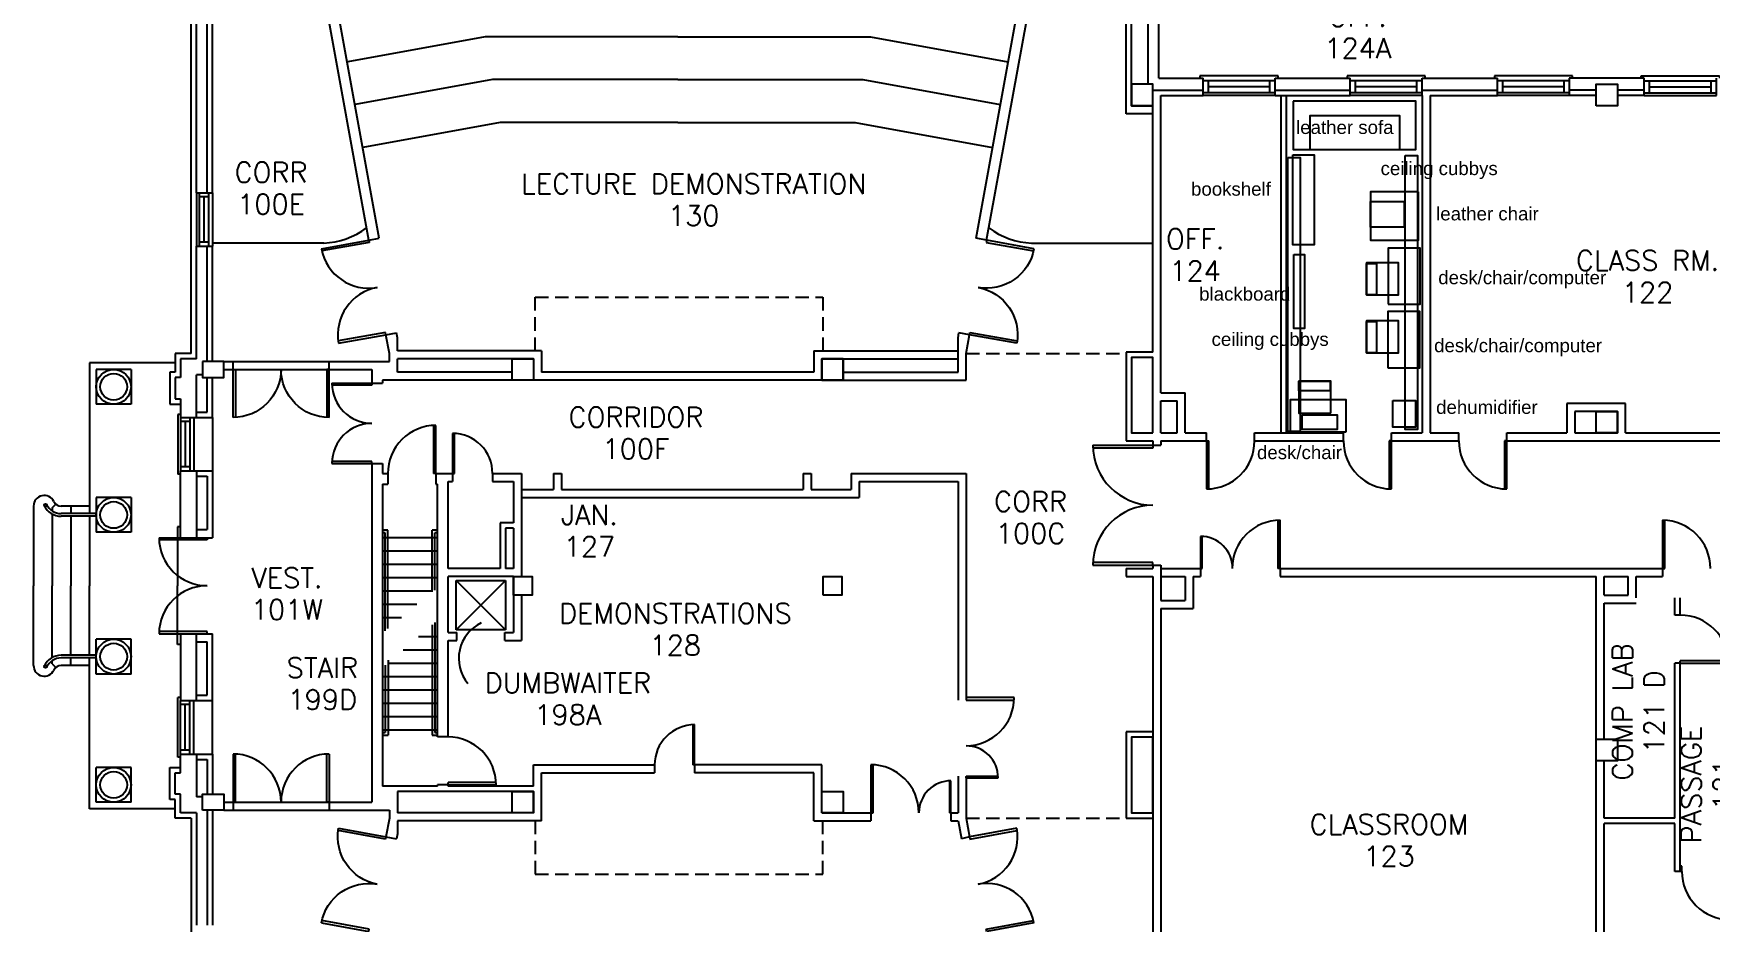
# Model space of a CAD drawing. Extents: x 375 to 2834, y 93 to 2665.
# Drawn here: x 375 to 1631, y 1106 to 1772 of the extents above; entities that cross this region are included whole.
import ezdxf
from ezdxf.enums import TextEntityAlignment as Align

# ---------------------------------------------------------------- set-up
doc = ezdxf.new("R2010")
doc.units = 0
doc.header["$LTSCALE"] = 40
doc.header["$MEASUREMENT"] = 0
doc.linetypes.add('HIDDEN', pattern=[0.375, 0.25, -0.125])
doc.layers.get('0').update_dxf_attribs({"linetype": 'CONTINUOUS'})
for name, color, linetype in [('A-AREA-IDEN', 3, 'CONTINUOUS'), ('A-DOOR', 7, 'CONTINUOUS'), ('A-FLOR-STRS', 7, 'CONTINUOUS'), ('A-GLAZ', 2, 'CONTINUOUS'), ('A-STRS-RAIL', 7, 'CONTINUOUS'), ('A-WALL', 7, 'CONTINUOUS'), ('S-COLS', 3, 'CONTINUOUS')]:
    doc.layers.add(name, color=color, linetype=linetype)
doc.styles.add('SIMPLEX', font='simplex', dxfattribs={"height": 23})

# ---------------------------------------------------------------- blocks, each defined once
blk = doc.blocks.new('AD04A', base_point=(489.664, 570.31))
for p, q in [((488.664, 571.31), (488.664, 570.31)), ((488.713, 570.31), (488.713, 571.309)), ((490.616, 570.31), (490.616, 571.309)), ((490.664, 571.31), (490.664, 570.31)), ((488.664, 570.31), (488.713, 570.31)), ((490.664, 570.31), (490.616, 570.31))]:
    blk.add_line(p, q)
for centre, start, end in [((488.664, 570.31), 0, 90), ((490.664, 570.31), 90, 180)]:
    blk.add_arc(centre, 1, start, end)
blk = doc.blocks.new('Q')
at = {"layer": 'A-STRS-RAIL', "style": 'SIMPLEX'}
for tag, p in [('ROOM', (2, 4)), ('NUMBER', (2, -15.1))]:
    blk.add_attdef(tag, text='', height=12, dxfattribs=at).set_placement(p, align=Align.CENTER)
blk = doc.blocks.new('AD05A', base_point=(203.035, 424.492))
for p, q in [((203.035, 424.492), (203.084, 424.492)), ((203.035, 424.492), (203.035, 423.492)), ((203.084, 423.493), (203.084, 424.492))]:
    blk.add_line(p, q)
blk.add_arc((203.035, 424.492), 1, 270, 0)
blk = doc.blocks.new('AD03A', base_point=(6.133, 5.024))
for p, q in [((6.133, 6.024), (6.133, 5.024)), ((6.182, 5.024), (6.182, 6.022)), ((6.133, 5.024), (6.182, 5.024))]:
    blk.add_line(p, q)
blk.add_arc((6.133, 5.024), 1, 0, 90)
blk = doc.blocks.new('WDO')
at = {"layer": 'A-GLAZ'}
for p, q in [((2681.4, 408.1), (2681.4, 462.1)), ((2683.6, 408.1), (2683.6, 462.1)), ((2683.6, 458.1), (2692.6, 458.1)), ((2688.1, 412.1), (2688.1, 458.1)), ((2692.6, 408.1), (2692.6, 462.1)), ((2696.3, 464.4), (2694.4, 464.4)), ((2696.3, 405.8), (2696.3, 464.4)), ((2683.6, 412.1), (2692.6, 412.1)), ((2694.4, 405.8), (2696.3, 405.8))]:
    blk.add_line(p, q, dxfattribs=at)
at = {"layer": 'A-WALL'}
for p, q in [((2681.4, 462.1), (2694.4, 462.1)), ((2681.4, 408.1), (2694.4, 408.1))]:
    blk.add_line(p, q, dxfattribs=at)

msp = doc.modelspace()

# ---------------------------------------------------------------- linework, layer by layer
for points in [[(1318.8, 1720.8), (1318.8, 1684.8), (1410.8, 1684.8), (1410.8, 1720.8)], [(1331.5, 1684.8), (1398.9, 1684.8), (1398.9, 1709.8), (1331.5, 1709.8)], [(1314.9, 1678.6), (1324.2, 1678.6), (1324.2, 1473.6), (1314.9, 1473.6)], [(1318.6, 1680.6), (1334.6, 1680.6), (1334.6, 1613.3), (1318.6, 1613.3)], [(1402.9, 1680.1), (1412.1, 1680.1), (1412.1, 1475.1), (1402.9, 1475.1)], [(1412.8, 1652.9), (1376.8, 1652.9), (1376.8, 1616.9), (1412.8, 1616.9)], [(1376.8, 1645.7), (1402.1, 1645.7), (1402.1, 1626.5), (1376.8, 1626.5)], [(1390, 1568.9), (1414, 1568.9), (1414, 1610.9), (1390, 1610.9)], [(1319.5, 1606.1), (1327.3, 1606.1), (1327.3, 1550.6), (1319.5, 1550.6)], [(1373.9, 1575.8), (1397.9, 1575.8), (1397.9, 1599.8), (1373.9, 1599.8)], [(1373.9, 1599.2), (1381.3, 1599.2), (1381.3, 1575.8), (1373.9, 1575.8)], [(1389.9, 1521.3), (1413.9, 1521.3), (1413.9, 1563.3), (1389.9, 1563.3)], [(1373.9, 1532.5), (1397.9, 1532.5), (1397.9, 1556.5), (1373.9, 1556.5)], [(1373.9, 1555.9), (1381.3, 1555.9), (1381.3, 1532.5), (1373.9, 1532.5)], [(1347.1, 1487.3), (1347.1, 1511.3), (1323.1, 1511.3), (1323.1, 1487.3)], [(1323.1, 1504), (1323.1, 1511.3), (1346.5, 1511.3), (1346.5, 1504)], [(1358.6, 1473.2), (1358.6, 1497.2), (1316.6, 1497.2), (1316.6, 1473.2)], [(1393.6, 1496.7), (1410.6, 1496.7), (1410.6, 1476.7), (1393.6, 1476.7)], [(1325.7, 1485.9), (1351.9, 1485.9), (1351.9, 1475.1), (1325.7, 1475.1)]]:
    msp.add_lwpolyline(points, close=True)
at = {"layer": 'A-AREA-IDEN'}
msp.add_arc((723.2, 1303.6), 29.3, 115.18, 219.7521, dxfattribs=at)
at = {"layer": 'A-FLOR-STRS'}
for p, q in [((592.8, 1614.6), (509.4, 1614.6)), ((1123, 1614.6), (1213.9, 1614.6)), ((375.4, 1417.6), (375.4, 1358)), ((389.4, 1411.7), (389.4, 1358)), ((417.4, 1417.6), (396, 1417.6)), ((403.4, 1417.6), (403.4, 1412)), ((403.4, 1410), (403.4, 1358)), ((640.7, 1399.5), (636.9, 1399.5)), ((638.7, 1397.5), (636.9, 1397.5)), ((677.9, 1394), (636.9, 1394)), ((677.9, 1384), (636.9, 1384)), ((677.9, 1374), (636.9, 1374)), ((375.4, 1298.3), (375.4, 1358)), ((389.4, 1304.3), (389.4, 1358)), ((403.4, 1305.9), (403.4, 1358)), ((677.9, 1364), (636.9, 1364)), ((674.3, 1354), (636.9, 1354)), ((662.6, 1344), (636.9, 1344)), ((650.9, 1334), (636.9, 1334)), ((663.8, 1320), (677.9, 1320)), ((652.2, 1310), (677.9, 1310)), ((417.4, 1298.3), (396, 1298.3)), ((403.4, 1298.3), (403.4, 1303.9)), ((636.9, 1296.9), (636.9, 1208)), ((640.5, 1300), (677.9, 1300)), ((636.9, 1290), (677.9, 1290)), ((636.9, 1280), (677.9, 1280)), ((636.9, 1270), (677.9, 1270)), ((636.9, 1260), (677.9, 1260)), ((636.9, 1250), (677.9, 1250))]:
    msp.add_line(p, q, dxfattribs=at)
for centre, radius, start, end in [((590, 1673.2), 58.7, 272.7325, 306.3663), ((1125.8, 1673.2), 58.7, 233.6337, 267.2675), ((1125.8, 1673.2), 58.7, 233.6337, 267.2675), ((383.4, 1417.6), 8, 25.3769, 180), ((383.4, 1298.3), 8, 180, 334.6231)]:
    msp.add_arc(centre, radius, start, end, dxfattribs=at)
at = {"layer": 'A-GLAZ'}
for p, q in [((497.4, 1652.2), (497.4, 1612.2)), ((499.4, 1652.2), (499.4, 1612.2)), ((506.4, 1649.2), (499.4, 1649.2)), ((502.9, 1649.2), (502.9, 1615.2)), ((506.4, 1652.2), (506.4, 1612.2)), ((509.4, 1652.2), (509.4, 1612.2)), ((506.4, 1615.2), (499.4, 1615.2)), ((483.4, 1486.3), (483.4, 1441.6)), ((485.4, 1486.3), (483.4, 1486.3)), ((485.4, 1484), (485.4, 1444)), ((492.4, 1484), (492.4, 1444)), ((495.4, 1484), (495.4, 1444)), ((509.4, 1484), (509.4, 1444)), ((492.4, 1481), (485.4, 1481)), ((488.9, 1481), (488.9, 1447)), ((492.4, 1447), (485.4, 1447)), ((485.4, 1441.6), (483.4, 1441.6)), ((483.4, 1229.6), (483.4, 1274.3)), ((485.4, 1274.3), (483.4, 1274.3)), ((485.4, 1232), (485.4, 1272)), ((492.4, 1269), (485.4, 1269)), ((488.9, 1235), (488.9, 1269)), ((492.4, 1232), (492.4, 1272)), ((495.4, 1232), (495.4, 1272)), ((509.4, 1232), (509.4, 1272)), ((492.4, 1235), (485.4, 1235)), ((485.4, 1229.6), (483.4, 1229.6))]:
    msp.add_line(p, q, dxfattribs=at)
at = {"layer": 'A-STRS-RAIL'}
for p, q in [((389.4, 1416.4), (392, 1419.2)), ((389.4, 1416.4), (389.4, 1414)), ((422.4, 1412), (396, 1412)), ((422.4, 1410), (396, 1410)), ((638.7, 1324.3), (638.7, 1397.5)), ((640.7, 1326.1), (640.7, 1399.5)), ((673.9, 1355.3), (673.9, 1399.5)), ((677.9, 1399.5), (673.9, 1399.5)), ((675.9, 1354.7), (675.9, 1397.5)), ((677.9, 1397.5), (675.9, 1397.5)), ((674, 1328.7), (674, 1246)), ((676, 1330.4), (676, 1248)), ((389.4, 1299.5), (389.4, 1301.9)), ((389.4, 1299.5), (392, 1296.7)), ((422.4, 1305.9), (396, 1305.9)), ((422.4, 1303.9), (396, 1303.9)), ((638.9, 1298.6), (638.9, 1248)), ((640.9, 1300.3), (640.9, 1246)), ((636.9, 1248), (638.9, 1248)), ((636.9, 1246), (640.9, 1246)), ((674, 1246), (677.9, 1246)), ((676, 1248), (677.9, 1248))]:
    msp.add_line(p, q, dxfattribs=at)
for centre in [(384.3, 1418.4), (384.3, 1297.5)]:
    msp.add_circle(centre, 1, dxfattribs=at)
for centre, radius, start, end in [((396, 1423.6), 6, 205.3769, 270), ((396, 1424), 14, 205.3769, 270), ((396, 1424), 12, 205.3769, 270), ((396, 1291.9), 14, 90, 154.6231), ((396, 1291.9), 12, 90, 154.6231), ((396, 1292.3), 6, 90, 154.6231)]:
    msp.add_arc(centre, radius, start, end, dxfattribs=at)
at = {"layer": 'A-WALL', "color": 4}
for p, q in [((493.4, 1532), (493.4, 2141.2)), ((713.6, 1769), (610.7, 1750.3)), ((857.9, 1769), (713.6, 1769)), ((857.9, 1769), (1002.2, 1769)), ((1002.2, 1769), (1105.1, 1750.3)), ((719.2, 1737), (616.3, 1718.3)), ((857.9, 1737), (719.2, 1737)), ((857.9, 1737), (996.6, 1737)), ((996.6, 1737), (1099.4, 1718.3)), ((724.9, 1705), (622, 1686.3)), ((857.9, 1705), (724.9, 1705)), ((857.9, 1705), (990.9, 1705)), ((990.9, 1705), (1093.8, 1686.3)), ((493.4, 1532), (481.4, 1532)), ((481.4, 1532), (481.4, 1518)), ((481.4, 1518), (477.4, 1518)), ((477.4, 1518), (477.4, 1494)), ((477.4, 1494), (485.4, 1494)), ((477.4, 1222), (485.4, 1222)), ((477.4, 1198), (477.4, 1222)), ((481.4, 1198), (477.4, 1198)), ((481.4, 1184), (481.4, 1198)), ((493.4, 1184), (481.4, 1184)), ((493.4, 1184), (493.4, 574.7))]:
    msp.add_line(p, q, dxfattribs=at)
at = {"layer": 'A-WALL'}
for p, q in [((626.5, 1616.8), (569.9, 1928)), ((634.3, 1618.3), (577.8, 1929.4)), ((1081.4, 1618.3), (1138, 1929.4)), ((1089.3, 1616.8), (1145.9, 1928)), ((1213.9, 1717.5), (1213.9, 1729)), ((1213.9, 1533), (1213.9, 1725)), ((1219.9, 1502.5), (1219.9, 1725)), ((1309.9, 1472.5), (1309.9, 1725)), ((1313.9, 1472.5), (1313.9, 1725)), ((1415.6, 1725), (1415.6, 1472.5)), ((1421.6, 1725), (1421.6, 1472.5)), ((1213.9, 1711.5), (1193.9, 1711.5)), ((1213.9, 1717.5), (1197.9, 1717.5)), ((497.4, 1652.2), (509.4, 1652.2)), ((497.4, 1612.2), (509.4, 1612.2)), ((626.5, 1616.8), (634.3, 1618.3)), ((1089.3, 1616.8), (1081.4, 1618.3)), ((639.3, 1546), (647.2, 1547.4)), ((641.9, 1532), (639.3, 1546)), ((647.9, 1543.7), (647.2, 1547.4)), ((1067.9, 1543.7), (1068.6, 1547.4)), ((1076.4, 1546), (1068.6, 1547.4)), ((1073.9, 1532), (1076.4, 1546)), ((647.9, 1534), (647.9, 1543.7)), ((755.9, 1534), (647.9, 1534)), ((755.9, 1534), (755.9, 1518)), ((959.9, 1534), (1067.9, 1534)), ((959.9, 1534), (959.9, 1518)), ((1067.9, 1518), (1067.9, 1543.7)), ((1193.9, 1533), (1193.9, 1466.5)), ((1213.9, 1533), (1193.9, 1533)), ((417.4, 1525), (417.4, 1412)), ((481.4, 1525), (417.4, 1525)), ((448.4, 1520), (422.4, 1520)), ((422.4, 1520), (422.4, 1494)), ((448.4, 1520), (448.4, 1494)), ((497.4, 1528), (485.4, 1528)), ((485.4, 1528), (485.4, 1514)), ((517.9, 1526), (524.8, 1526)), ((517.9, 1520), (524.8, 1520)), ((524.8, 1526), (641.9, 1526)), ((524.8, 1520), (524.8, 1526)), ((524.8, 1520), (628.9, 1520)), ((596.8, 1520), (596.8, 1526)), ((628.9, 1520), (628.9, 1509.6)), ((641.9, 1526), (641.9, 1532)), ((749.9, 1528), (647.9, 1528)), ((647.9, 1518), (647.9, 1528)), ((965.9, 1528), (1067.9, 1528)), ((965.9, 1528), (965.9, 1512)), ((1073.9, 1512), (1073.9, 1532)), ((1197.9, 1529), (1197.9, 1472.5)), ((1213.9, 1529), (1197.9, 1529)), ((1213.9, 1472.5), (1213.9, 1529)), ((485.4, 1514), (481.4, 1514)), ((481.4, 1514), (481.4, 1498)), ((501.9, 1516), (497.4, 1516)), ((505.4, 1488), (505.4, 1514)), ((509.4, 1484), (509.4, 1514)), ((628.9, 1509.6), (636.9, 1509.6)), ((733.9, 1512), (636.9, 1512)), ((636.9, 1512), (636.9, 1509.6)), ((733.9, 1518), (647.9, 1518)), ((965.9, 1512), (749.9, 1512)), ((959.9, 1518), (755.9, 1518)), ((981.9, 1518), (1067.9, 1518)), ((981.9, 1512), (1073.9, 1512)), ((481.4, 1498), (485.4, 1498)), ((485.4, 1498), (485.4, 1484)), ((1219.9, 1472.5), (1219.9, 1496.5)), ((1231.9, 1472.5), (1231.9, 1496.5)), ((1237.9, 1472.5), (1237.9, 1502.5)), ((448.4, 1494), (422.4, 1494)), ((485.4, 1484), (509.4, 1484)), ((497.4, 1488), (505.4, 1488)), ((1567.9, 1494.5), (1523.9, 1494.5)), ((1523.9, 1494.5), (1523.9, 1472.5)), ((1561.9, 1488.5), (1529.9, 1488.5)), ((1529.9, 1488.5), (1529.9, 1472.5)), ((1561.9, 1472.5), (1561.9, 1488.5)), ((1567.9, 1472.5), (1567.9, 1494.5)), ((1254, 1466.5), (1254, 1472.5)), ((1290, 1466.5), (1290, 1472.5)), ((1356.6, 1466.5), (1356.6, 1472.5)), ((1392.6, 1466.5), (1392.6, 1472.5)), ((1443, 1466.5), (1443, 1472.5)), ((1479, 1466.5), (1479, 1472.5)), ((1213.9, 1466.5), (1213.9, 1463.3)), ((1213.9, 1463.3), (1219.9, 1463.3)), ((1219.9, 1466.5), (1219.9, 1463.3)), ((628.9, 1449.6), (628.9, 1196)), ((628.9, 1449.6), (636.9, 1449.6)), ((636.9, 1449.6), (636.9, 1442.1)), ((485.4, 1394), (485.4, 1444)), ((485.4, 1444), (509.4, 1444)), ((497.4, 1440), (505.4, 1440)), ((505.4, 1440), (505.4, 1400)), ((509.4, 1444), (509.4, 1394)), ((636.9, 1434.1), (636.9, 1296.5)), ((640.8, 1442.1), (640.8, 1434.1)), ((676.8, 1442.1), (676.8, 1434.1)), ((677.9, 1244.8), (677.9, 1434.1)), ((685.9, 1371), (685.9, 1436.1)), ((689.2, 1442.1), (689.2, 1436.1)), ((719.2, 1442.1), (719.2, 1436.1)), ((734.9, 1436.1), (734.9, 1405)), ((740.9, 1442.1), (740.9, 1365)), ((764.9, 1442.1), (770.9, 1442.1)), ((764.9, 1442.1), (764.9, 1430.1)), ((770.9, 1442.1), (770.9, 1430.1)), ((951.9, 1442.1), (957.9, 1442.1)), ((951.9, 1442.1), (951.9, 1430.1)), ((957.9, 1442.1), (957.9, 1430.1)), ((987.9, 1442.1), (987.9, 1430.1)), ((993.9, 1436.1), (993.9, 1424.1)), ((1067.9, 1436.1), (1067.9, 1272.4)), ((1073.9, 1442.1), (1073.9, 1272.4)), ((422.4, 1424), (422.4, 1398)), ((448.4, 1424), (422.4, 1424)), ((448.4, 1424), (448.4, 1398)), ((417.4, 1410), (417.4, 1358)), ((448.4, 1398), (422.4, 1398)), ((483.3, 1402.1), (483.3, 1358)), ((485.4, 1402.1), (483.3, 1402.1)), ((497.4, 1400), (505.4, 1400)), ((734.9, 1405), (724.9, 1405)), ((724.9, 1405), (724.9, 1371)), ((734.9, 1401), (728.9, 1401)), ((728.9, 1401), (728.9, 1371)), ((734.9, 1401), (734.9, 1371)), ((485.4, 1394), (509.4, 1394)), ((485.4, 1394), (509.4, 1394)), ((724.9, 1371), (685.9, 1371)), ((734.9, 1371), (728.9, 1371)), ((1193.9, 1371), (1193.9, 1365)), ((1213.9, 1373.3), (1219.9, 1373.3)), ((1213.9, 1373.3), (1213.9, 1371)), ((1219.9, 1373.3), (1219.9, 1347)), ((1249.5, 1371), (1249.5, 1365)), ((1309.2, 1371), (1309.2, 1365)), ((1595.5, 1371), (1595.5, 1365)), ((417.4, 1305.9), (417.4, 1358)), ((483.3, 1313.9), (483.3, 1358)), ((685.9, 1323), (685.9, 1365)), ((734.9, 1365), (685.9, 1365)), ((692, 1325), (729, 1362)), ((692, 1362), (729, 1325)), ((692, 1362), (729, 1362)), ((692, 1325), (692, 1362)), ((729, 1362), (729, 1325)), ((734.9, 1365), (734.9, 1323)), ((1213.9, 1365), (1213.9, 1004.5)), ((1237.9, 1365), (1237.9, 1347)), ((1243.9, 1365), (1243.9, 1341)), ((1545.9, 1243), (1545.9, 1365)), ((1551.9, 1351), (1551.9, 1365)), ((1569.9, 1351), (1569.9, 1365)), ((1575.9, 1349), (1575.9, 1365)), ((673.9, 1353.5), (673.9, 1355.3)), ((740.9, 1351), (740.9, 1317)), ((1551.9, 1243), (1551.9, 1345)), ((1604.9, 1336), (1604.9, 1349)), ((1608.9, 1336), (1608.9, 1349)), ((1219.9, 1341), (1219.9, 991)), ((1608.9, 1336), (1604.9, 1336)), ((485.4, 1322), (485.4, 1272)), ((485.4, 1322), (509.4, 1322)), ((509.4, 1272), (509.4, 1322)), ((729, 1325), (692, 1325)), ((692.4, 1317), (692.4, 1323)), ((728.4, 1317), (728.4, 1323)), ((448.4, 1317.9), (422.4, 1317.9)), ((422.4, 1291.9), (422.4, 1317.9)), ((448.4, 1291.9), (448.4, 1317.9)), ((485.4, 1313.9), (483.3, 1313.9)), ((497.4, 1316), (505.4, 1316)), ((505.4, 1276), (505.4, 1316)), ((685.9, 1244.8), (685.9, 1317)), ((417.4, 1190.9), (417.4, 1303.9)), ((640.9, 1302.2), (640.9, 1300.3)), ((1604.9, 1184), (1604.9, 1300)), ((1608.9, 1300), (1604.9, 1300)), ((1608.9, 1144), (1608.9, 1300)), ((448.4, 1291.9), (422.4, 1291.9)), ((485.4, 1272), (509.4, 1272)), ((497.4, 1276), (505.4, 1276)), ((685.9, 1244.8), (677.9, 1244.8)), ((1193.9, 1248.5), (1193.9, 1184)), ((1213.9, 1248.5), (1193.9, 1248.5)), ((1197.9, 1244.5), (1197.9, 1188)), ((1213.9, 1244.5), (1197.9, 1244.5)), ((485.4, 1232), (509.4, 1232)), ((485.4, 1218), (485.4, 1232)), ((509.4, 1232), (509.4, 1202)), ((448.4, 1221.9), (422.4, 1221.9)), ((422.4, 1195.9), (422.4, 1221.9)), ((448.4, 1195.9), (448.4, 1221.9)), ((497.4, 1228), (505.4, 1228)), ((505.4, 1228), (505.4, 1202)), ((749.9, 1224), (840.6, 1224)), ((749.9, 1208), (749.9, 1224)), ((840.6, 1224), (840.6, 1218)), ((965.9, 1224), (870.6, 1224)), ((870.6, 1224), (870.6, 1218)), ((965.9, 1188), (965.9, 1224)), ((1545.9, 998.5), (1545.9, 1227)), ((1551.9, 1184), (1551.9, 1227)), ((481.4, 1218), (485.4, 1218)), ((481.4, 1202), (481.4, 1218)), ((677.9, 1208), (636.9, 1208)), ((685.9, 1208.8), (677.9, 1208.8)), ((677.9, 1208), (677.9, 1208.8)), ((685.9, 1208), (685.9, 1208.8)), ((749.9, 1208), (685.9, 1208)), ((755.9, 1182), (755.9, 1218)), ((755.9, 1218), (840.6, 1218)), ((959.9, 1218), (870.6, 1218)), ((959.9, 1182), (959.9, 1218)), ((1067.9, 1215.3), (1067.9, 1188)), ((1073.9, 1215.3), (1073.9, 1184)), ((448.4, 1195.9), (422.4, 1195.9)), ((485.4, 1202), (481.4, 1202)), ((485.4, 1188), (485.4, 1202)), ((501.9, 1200), (497.4, 1200)), ((517.9, 1196), (524.8, 1196)), ((524.8, 1196), (524.8, 1190)), ((524.8, 1196), (628.9, 1196)), ((596.8, 1196), (596.8, 1190)), ((749.9, 1204), (647.9, 1204)), ((647.9, 1204), (647.9, 1188)), ((749.9, 1188), (749.9, 1204)), ((481.4, 1190.9), (417.4, 1190.9)), ((497.4, 1188), (485.4, 1188)), ((517.9, 1190), (524.8, 1190)), ((524.8, 1190), (641.9, 1190)), ((641.9, 1184), (639.3, 1170)), ((641.9, 1190), (641.9, 1184)), ((749.9, 1188), (647.9, 1188)), ((755.9, 1182), (647.9, 1182)), ((647.9, 1182), (647.9, 1172.2)), ((959.9, 1182), (1002.5, 1182)), ((965.9, 1188), (1002.5, 1188)), ((1002.5, 1188), (1002.5, 1182)), ((1038.5, 1188), (1038.6, 1188)), ((1062.6, 1188), (1062.6, 1182)), ((1062.6, 1188), (1067.9, 1188)), ((1062.6, 1182), (1067.9, 1182)), ((1067.9, 1182), (1070.4, 1168.6)), ((1073.9, 1184), (1076.4, 1170)), ((639.3, 1170), (647.2, 1168.5)), ((647.9, 1172.2), (647.2, 1168.5)), ((1076.4, 1170), (1070.4, 1168.6)), ((1551.9, 998.5), (1551.9, 1180)), ((1604.9, 1144), (1604.9, 1180)), ((1610, 1144), (1610, 1148))]:
    msp.add_line(p, q, dxfattribs=at)
at = {"layer": 'A-WALL', "color": 7}
for p, q in [((497.4, 1652.2), (497.4, 1808.2)), ((1193.9, 1711.5), (1193.9, 1804)), ((1197.9, 1717.5), (1197.9, 1798)), ((1210.4, 1733.5), (1210.4, 1804)), ((1218.4, 1738), (1218.4, 1804)), ((505.4, 1652.2), (505.4, 1786)), ((509.4, 1652.2), (509.4, 1782)), ((1218.4, 1738), (1251.4, 1738)), ((1305.4, 1738), (1361.6, 1738)), ((1415.6, 1738), (1471.9, 1738)), ((1581.9, 1738), (1525.6, 1738)), ((1213.9, 1729), (1251.4, 1729)), ((1219.9, 1725), (1251.4, 1725)), ((1305.4, 1729), (1361.6, 1729)), ((1305.4, 1725), (1361.6, 1725)), ((1415.6, 1729), (1471.9, 1729)), ((1421.6, 1725), (1471.9, 1725)), ((1545.9, 1729), (1525.6, 1729)), ((1545.9, 1725), (1525.6, 1725)), ((1581.9, 1729), (1561.9, 1729)), ((1581.9, 1725), (1561.9, 1725)), ((497.4, 1528), (497.4, 1612.2)), ((505.4, 1526), (505.4, 1612.2)), ((509.4, 1526), (509.4, 1612.2)), ((497.4, 1484), (497.4, 1516)), ((1219.9, 1502.5), (1237.9, 1502.5)), ((1219.9, 1496.5), (1231.9, 1496.5)), ((1197.9, 1472.5), (1213.9, 1472.5)), ((1219.9, 1472.5), (1231.9, 1472.5)), ((1237.9, 1472.5), (1254, 1472.5)), ((1290, 1472.5), (1356.6, 1472.5)), ((1392.6, 1472.5), (1415.6, 1472.5)), ((1421.6, 1472.5), (1443, 1472.5)), ((1479, 1472.5), (1523.9, 1472.5)), ((1529.9, 1472.5), (1561.9, 1472.5)), ((1567.9, 1472.5), (1746.1, 1472.5)), ((1193.9, 1466.5), (1213.9, 1466.5)), ((1219.9, 1466.5), (1254, 1466.5)), ((1290, 1466.5), (1356.6, 1466.5)), ((1392.6, 1466.5), (1443, 1466.5)), ((1479, 1466.5), (2155.9, 1466.5)), ((497.4, 1444), (497.4, 1394)), ((636.9, 1442.1), (640.8, 1442.1)), ((636.9, 1434.1), (640.8, 1434.1)), ((676.8, 1442.1), (689.2, 1442.1)), ((676.8, 1434.1), (677.9, 1434.1)), ((685.9, 1436.1), (689.2, 1436.1)), ((685.9, 1436.1), (689.2, 1436.1)), ((719.2, 1442.1), (740.9, 1442.1)), ((719.2, 1436.1), (734.9, 1436.1)), ((987.9, 1442.1), (1073.9, 1442.1)), ((993.9, 1436.1), (1067.9, 1436.1)), ((740.9, 1430.1), (764.9, 1430.1)), ((740.9, 1424.1), (993.9, 1424.1)), ((770.9, 1430.1), (951.9, 1430.1)), ((957.9, 1430.1), (987.9, 1430.1)), ((1193.9, 1371), (1213.9, 1371)), ((1219.9, 1371), (1249.5, 1371)), ((1309.2, 1371), (1595.5, 1371)), ((1193.9, 1365), (1213.9, 1365)), ((1219.9, 1365), (1237.9, 1365)), ((1243.9, 1365), (1249.5, 1365)), ((1309.2, 1365), (1545.9, 1365)), ((1551.9, 1365), (1569.9, 1365)), ((1575.9, 1365), (1595.5, 1365)), ((1219.9, 1347), (1237.9, 1347)), ((1551.9, 1351), (1569.9, 1351)), ((1551.9, 1345), (1575.9, 1345)), ((1219.9, 1341), (1243.9, 1341)), ((497.4, 1272), (497.4, 1322)), ((685.9, 1323), (692.4, 1323)), ((728.4, 1323), (734.9, 1323)), ((685.9, 1317), (692.4, 1317)), ((728.4, 1317), (740.9, 1317)), ((497.4, 1232), (497.4, 1200)), ((497.4, 1188), (497.4, 1103.8)), ((505.4, 1190), (505.4, 1103.8)), ((509.4, 1190), (509.4, 1103.8)), ((1193.9, 1184), (1213.9, 1184)), ((1197.9, 1188), (1213.9, 1188)), ((1604.9, 1184), (1551.9, 1184)), ((1604.9, 1180), (1551.9, 1180)), ((1610, 1144), (1604.9, 1144)), ((1610, 1148), (1608.9, 1148))]:
    msp.add_line(p, q, dxfattribs=at)
at = {"layer": 'A-WALL', "linetype": 'HIDDEN'}
for p, q in [((751.1, 1574), (966.7, 1574)), ((751.1, 1534), (751.1, 1574)), ((966.7, 1574), (966.7, 1534)), ((1073.9, 1532), (1193.9, 1532)), ((751.1, 1182), (751.1, 1142)), ((966.7, 1142), (966.7, 1182)), ((1073.9, 1184), (1193.9, 1184)), ((751.1, 1142), (966.7, 1142))]:
    msp.add_line(p, q, dxfattribs=at)
at = {"layer": 'A-WALL'}
for centre, radius in [((435.4, 1507), 13), ((435.4, 1507), 10), ((435.4, 1411), 13), ((435.4, 1411), 10), ((435.4, 1304.9), 13), ((435.4, 1304.9), 10), ((435.4, 1208.9), 13), ((435.4, 1208.9), 10)]:
    msp.add_circle(centre, radius, dxfattribs=at)
at = {"layer": 'S-COLS'}
for points in [[(1197.9, 1733.5), (1197.9, 1717.5), (1213.9, 1717.5), (1213.9, 1733.5), (1197.9, 1733.5)], [(1545.9, 1717.5), (1545.9, 1733.5), (1561.9, 1733.5), (1561.9, 1717.5), (1545.9, 1717.5)], [(501.9, 1526), (501.9, 1514), (517.9, 1514), (517.9, 1526), (501.9, 1526)], [(733.9, 1512), (733.9, 1528), (749.9, 1528), (749.9, 1512), (733.9, 1512)], [(965.9, 1528), (965.9, 1512), (981.9, 1512), (981.9, 1528), (965.9, 1528)], [(965.9, 1512), (965.9, 1528), (981.9, 1528), (981.9, 1512), (965.9, 1512)], [(1545.9, 1472.5), (1545.9, 1488.5), (1561.9, 1488.5), (1561.9, 1472.5), (1545.9, 1472.5)], [(1545.9, 1227), (1545.9, 1243), (1561.9, 1243), (1561.9, 1227), (1545.9, 1227)], [(501.9, 1190), (501.9, 1202), (517.9, 1202), (517.9, 1190), (501.9, 1190)], [(733.9, 1188), (733.9, 1204), (749.9, 1204), (749.9, 1188), (733.9, 1188)], [(965.9, 1188), (965.9, 1204), (981.9, 1204), (981.9, 1188), (965.9, 1188)]]:
    msp.add_lwpolyline(points, dxfattribs=at)
for points in [[(1213.9, 1472.5), (1213.9, 1529), (1197.9, 1529), (1197.9, 1472.5)], [(734.9, 1351), (734.9, 1365), (748.9, 1365), (748.9, 1351)], [(966.9, 1351), (966.9, 1365), (980.9, 1365), (980.9, 1351)], [(1213.9, 1188), (1213.9, 1244.5), (1197.9, 1244.5), (1197.9, 1188)]]:
    msp.add_lwpolyline(points, close=True, dxfattribs=at)

# ---------------------------------------------------------------- block references
at = {"layer": 'A-AREA-IDEN', "xscale": 1.25, "yscale": 1.25, "zscale": 1.25}
for p, values in [((1364.8, 1771.9), {'ROOM': 'OFF.', 'NUMBER': '124A'}), ((550.8, 1655.1), {'ROOM': 'CORR', 'NUMBER': '100E'}), ((867.4, 1646.5), {'ROOM': 'LECTURE DEMONSTRATION', 'NUMBER': '130'}), ((1243, 1605.2), {'ROOM': 'OFF.', 'NUMBER': '124'}), ((1581.9, 1589.1), {'ROOM': 'CLASS RM.', 'NUMBER': '122'}), ((824.1, 1471.8), {'ROOM': 'CORRIDOR', 'NUMBER': '100F'}), ((1119.7, 1408.6), {'ROOM': 'CORR', 'NUMBER': '100C'}), ((789.3, 1398.7), {'ROOM': 'JAN.', 'NUMBER': '127'}), ((562.7, 1351.5), {'ROOM': 'VEST.', 'NUMBER': '101W'}), ((853.6, 1324.8), {'ROOM': 'DEMONSTRATIONS', 'NUMBER': '128'}), ((589.2, 1284.1), {'ROOM': 'STAIR', 'NUMBER': '199D'}), ((773.1, 1272.8), {'ROOM': 'DUMBWAITER', 'NUMBER': '198A'}), ((1388.2, 1166.8), {'ROOM': 'CLASSROOM', 'NUMBER': '123'})]:
    msp.add_blockref('Q', p, dxfattribs=at).add_auto_attribs(values)
at = {"layer": 'A-AREA-IDEN', "xscale": 1.25, "yscale": 1.25, "zscale": 1.25, "rotation": 90}
for p, values in [((1578, 1261.1), {'ROOM': 'COMP LAB', 'NUMBER': '121 D'}), ((1629.6, 1206.7), {'ROOM': 'PASSAGE', 'NUMBER': '121'})]:
    msp.add_blockref('Q', p, dxfattribs=at).add_auto_attribs(values)
at = {"layer": 'A-DOOR', "zscale": 0.01}
for name, p, xscale, yscale, rotation in [('AD04A', (632.9, 1581.4), 36, 36, 100.3048464687639), ('AD04A', (1082.9, 1581.4), -36, 36, 259.695153531236), ('AD04A', (560.8, 1520), -36, 36, 180.0000000000004), ('AD04A', (628.9, 1479.6), 30, 30, 90), ('AD05A', (676.8, 1442.1), 36, 36, 180), ('AD04A', (1213.9, 1418.3), 45, 45, 90), ('AD03A', (1392.6, 1466.5), 36, 36, 180), ('AD03A', (1479, 1466.5), 36, 36, 180), ('AD05A', (1309.2, 1371), 36, 36, 180), ('AD04A', (505.4, 1358), 36, 36, 90), ('AD05A', (1608.9, 1300), 36, 36, 90), ('AD03A', (1073.9, 1274.2), 36, 36, 270), ('AD05A', (685.9, 1208.8), 36, 36, 90), ('AD05A', (870.6, 1224), 30, 30, 180), ('AD04A', (560.8, 1196), 36, 36, 359.9999999999997), ('AD05A', (1073.9, 1214.1), 24, 24, 89.99999999999999), ('AD05A', (1062.6, 1188), 24, 24, 180), ('AD04A', (632.9, 1134.5), -36, 36, 79.69515353123606), ('AD04A', (1082.9, 1134.5), 36, 36, 280.3048464687639), ('AD03A', (1646, 1144), 36, 36, 180.0000000000022)]:
    msp.add_blockref(name, p, dxfattribs=dict(at, xscale=xscale, yscale=yscale, rotation=rotation))
for name, p, xscale, yscale in [('AD03A', (689.2, 1442.1), 30, 30), ('AD05A', (1254, 1466.5), 36, 36), ('AD03A', (1595.5, 1371), 36, 36), ('AD03A', (1249.5, 1371), 24, 24), ('AD03A', (1002.5, 1188), 36, 36)]:
    msp.add_blockref(name, p, dxfattribs=dict(at, xscale=xscale, yscale=yscale))
at = {"layer": 'A-GLAZ', "rotation": 90.00000000000163}
for p in [(1713.5, -956.4), (1823.7, -956.4), (1934, -956.4)]:
    msp.add_blockref('WDO', p, dxfattribs=at)
at = {"layer": 'A-GLAZ', "xscale": -1, "rotation": 269.9999999999984}
msp.add_blockref('WDO', (1173.8, -956.4), dxfattribs=at)

# ---------------------------------------------------------------- texts
at = {"char_height": 10, "width": 91.062, "attachment_point": 1, "style": 'SIMPLEX'}
for s, insert in [('{\\fArial|b0|i0|c0|p34;leather sofa}', (1321.1, 1706.3)), ('{\\fArial|b0|i0|c0|p34;ceiling cubbys}', (1384.4, 1675.5)), ('{\\fArial|b0|i0|c0|p34;bookshelf}', (1242.4, 1660.1)), ('{\\fArial|b0|i0|c0|p34;leather chair}', (1426, 1641.6)), ('{\\fArial|b0|i0|c0|p34;desk/chair/computer}', (1427.6, 1593.8)), ('{\\fArial|b0|i0|c0|p34;blackboard}', (1248.5, 1581.5)), ('{\\fArial|b0|i0|c0|p34;ceiling cubbys}', (1257.8, 1547.6)), ('{\\fArial|b0|i0|c0|p34;desk/chair/computer}', (1424.5, 1542.9)), ('{\\fArial|b0|i0|c0|p34;dehumidifier}', (1426, 1496.7)), ('{\\fArial|b0|i0|c0|p34;desk/chair}', (1291.8, 1462.8))]:
    msp.add_mtext(s, dxfattribs=dict(at, insert=insert))

doc.saveas('drawing.dxf')
